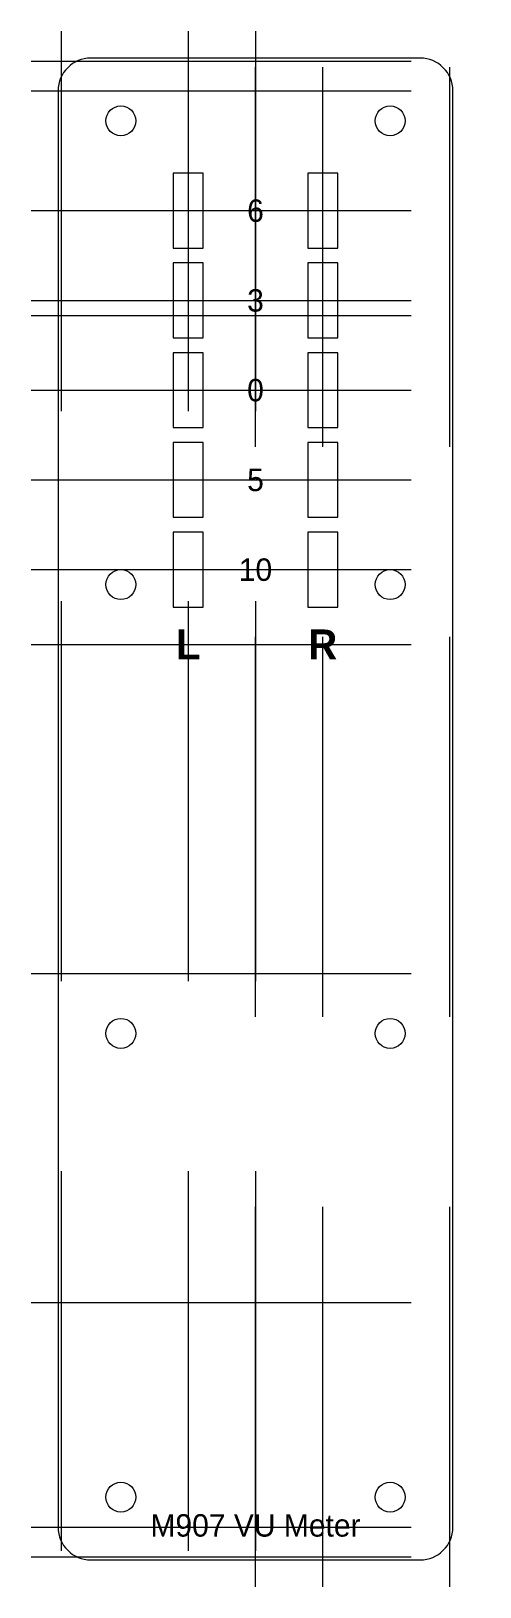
# Model space of a CAD drawing. Header units: millimetres. Extents: x -2 to 28, y -2 to 102.
import ezdxf
from ezdxf.enums import TextEntityAlignment as Align

# ---------------------------------------------------------------- set-up
doc = ezdxf.new("R2010")
doc.units = ezdxf.units.MM
doc.linetypes.add('DASHEDX2', pattern=[38.1, 25.4, -12.7])
for name, color, linetype, lineweight, true_color in [('Cut', 5, 'CONTINUOUS', 5, 0x0000ff), ('Fill', 7, 'CONTINUOUS', 20, 0x000000), ('Guide Panel', 94, 'DASHEDX2', 5, 0x008000)]:
    doc.layers.add(name, color=color, linetype=linetype, lineweight=lineweight, true_color=true_color)
doc.styles.add('textstyle0', font='')
doc.styles.add('textstyle1', font='')
doc.styles.add('textstyle2', font='')
doc.styles.add('textstyle3', font='')
doc.styles.add('textstyle4', font='')
doc.styles.add('textstyle5', font='')
doc.styles.add('textstyle6', font='')
doc.styles.add('textstyle8', font='')
doc.styles.get('textstyle0').set_extended_font_data('Ubuntu')
doc.styles.get('textstyle1').set_extended_font_data('Ubuntu')
doc.styles.get('textstyle2').set_extended_font_data('Ubuntu')
doc.styles.get('textstyle3').set_extended_font_data('Ubuntu')
doc.styles.get('textstyle4').set_extended_font_data('Ubuntu', bold=True)
doc.styles.get('textstyle5').set_extended_font_data('Ubuntu', bold=True)
doc.styles.get('textstyle6').set_extended_font_data('Ubuntu')
doc.styles.get('textstyle8').set_extended_font_data('Ubuntu')

msp = doc.modelspace()

# ---------------------------------------------------------------- linework, layer by layer
at = {"layer": 'Cut'}
for p, q in [((24, 100.2), (2, 100.2)), ((-0.2, 98), (-0.2, 2)), ((26.2, 2), (26.2, 98)), ((9.5, 92.5), (7.5, 92.5)), ((7.5, 92.5), (7.5, 87.5)), ((9.5, 87.5), (9.5, 92.5)), ((18.5, 92.5), (16.5, 92.5)), ((16.5, 92.5), (16.5, 87.5)), ((18.5, 87.5), (18.5, 92.5)), ((7.5, 87.5), (9.5, 87.5)), ((16.5, 87.5), (18.5, 87.5)), ((9.5, 86.5), (7.5, 86.5)), ((7.5, 86.5), (7.5, 81.5)), ((9.5, 81.5), (9.5, 86.5)), ((18.5, 86.5), (16.5, 86.5)), ((16.5, 86.5), (16.5, 81.5)), ((18.5, 81.5), (18.5, 86.5)), ((7.5, 81.5), (9.5, 81.5)), ((16.5, 81.5), (18.5, 81.5)), ((9.5, 80.5), (7.5, 80.5)), ((7.5, 80.5), (7.5, 75.5)), ((9.5, 75.5), (9.5, 80.5)), ((18.5, 80.5), (16.5, 80.5)), ((16.5, 80.5), (16.5, 75.5)), ((18.5, 75.5), (18.5, 80.5)), ((7.5, 75.5), (9.5, 75.5)), ((16.5, 75.5), (18.5, 75.5)), ((9.5, 74.5), (7.5, 74.5)), ((7.5, 74.5), (7.5, 69.5)), ((9.5, 69.5), (9.5, 74.5)), ((18.5, 74.5), (16.5, 74.5)), ((16.5, 74.5), (16.5, 69.5)), ((18.5, 69.5), (18.5, 74.5)), ((7.5, 69.5), (9.5, 69.5)), ((16.5, 69.5), (18.5, 69.5)), ((9.5, 68.5), (7.5, 68.5)), ((7.5, 68.5), (7.5, 63.5)), ((9.5, 63.5), (9.5, 68.5)), ((18.5, 68.5), (16.5, 68.5)), ((16.5, 68.5), (16.5, 63.5)), ((18.5, 63.5), (18.5, 68.5)), ((7.5, 63.5), (9.5, 63.5)), ((16.5, 63.5), (18.5, 63.5)), ((2, -0.2), (24, -0.2))]:
    msp.add_line(p, q, dxfattribs=at)
for centre in [(4, 96), (22, 96), (4, 65), (22, 65), (4, 35), (22, 35), (4, 4), (22, 4)]:
    msp.add_circle(centre, 1, dxfattribs=at)
for centre, start, end in [((2, 98), 90, 180), ((24, 98), 0, 90), ((2, 2), 180, 270), ((24, 2), 270, 0)]:
    msp.add_arc(centre, 2.2, start, end, dxfattribs=at)
at = {"layer": 'Guide Panel'}
for p, q in [((0, 102), (0, -2)), ((8.5, 102), (8.5, -2)), ((13, 102), (13, -2)), ((13, -2), (13, 102)), ((17.5, -2), (17.5, 102)), ((26, -2), (26, 102)), ((-2, 100), (28, 100)), ((-2, 98), (28, 98)), ((-2, 90), (28, 90)), ((-2, 84), (28, 84)), ((-2, 83), (28, 83)), ((-2, 78), (28, 78)), ((-2, 72), (28, 72)), ((-2, 66), (28, 66)), ((-2, 61), (28, 61)), ((-2, 39), (28, 39)), ((-2, 17), (28, 17)), ((-2, 2), (28, 2)), ((-2, 0), (28, 0)), ((13, -2), (13, -2))]:
    msp.add_line(p, q, dxfattribs=at)

# ---------------------------------------------------------------- texts
at = {"layer": 'Fill'}
for s, height, style, p in [('6', 1.5, 'textstyle3', (13, 90)), ('3', 1.5, 'textstyle0', (13, 84)), ('0', 1.5, 'textstyle2', (13, 78)), ('5', 1.5, 'textstyle8', (13, 72)), ('10', 1.5, 'textstyle1', (13, 66)), ('L', 2, 'textstyle5', (8.5, 61)), ('R', 2, 'textstyle4', (17.5, 61)), ('M907 VU Meter', 1.5, 'textstyle6', (13, 2.11))]:
    msp.add_text(s, height=height, dxfattribs=dict(at, style=style)).set_placement(p, align=Align.MIDDLE_CENTER)

doc.saveas('drawing.dxf')
